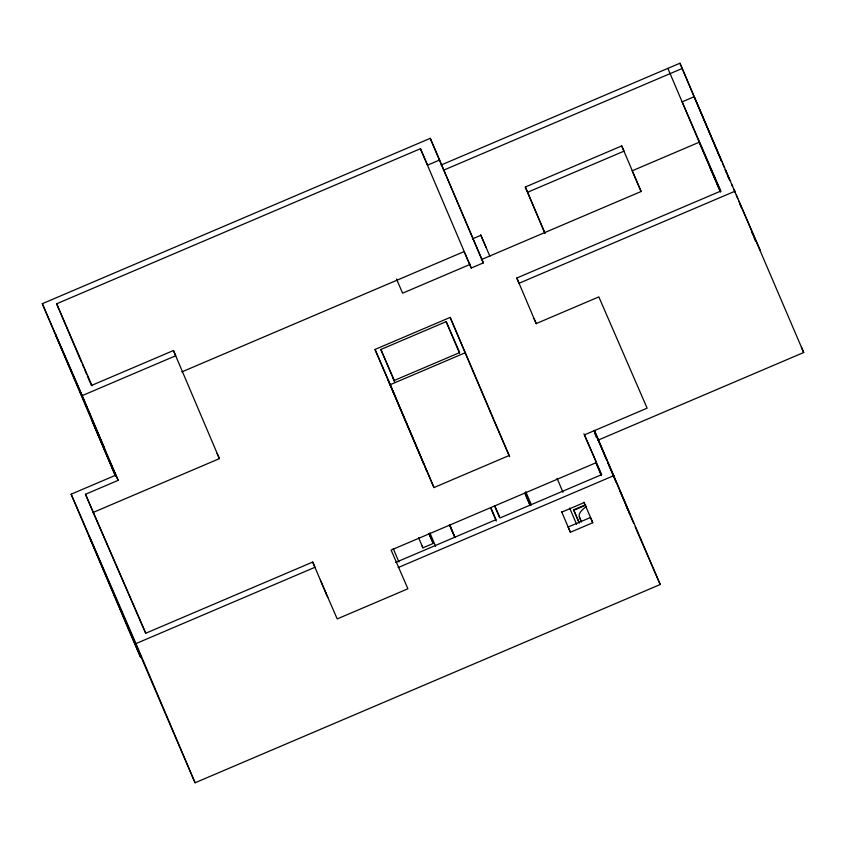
<?xml version="1.0" encoding="UTF-8"?>
<svg xmlns="http://www.w3.org/2000/svg" width="846" height="846" viewBox="0 0 846 846"><rect width="100%" height="100%" fill="white"/><g stroke="black" fill="none" stroke-linecap="round" stroke-linejoin="round"><path stroke-width="1.27" d="M115.257 475.579L42.3 303.703L430.254 138.332L483.33 262.884L471.254 268.034L464.116 251.59L181.784 371.933M81.311 361.877L56.65 303.777L420.441 148.706L427.579 165.15L439.666 160M441.062 165.044L679.951 63.217L711.349 137.052M443.346 170.3L682.236 68.463M525.303 187.029L621.725 145.924L623.999 151.148L527.566 192.254L525.303 187.029L545.036 233.528M92.003 385.247L173.451 350.53L175.714 355.754L82.189 395.621L42.3 303.703M472.438 238.889L480.898 235.283L486.038 247.392M470.482 264.238L402.622 293.16L396.478 279.021M481.311 259.616L641.12 191.503L632.142 170.818L699.261 142.202L720.707 191.619M536.269 323.775L516.8 278.027L720.845 191.048L682.14 101.858L694.217 96.708L803.7 352.507L597.636 440.343M735.195 191.122L519.063 283.251L516.8 278.027M493.853 420.293L509.133 455.518L433.966 487.56L375.011 349.451L450.178 317.409L509.652 456.724M380.848 349.483L446.18 321.639L459.621 352.602L394.289 380.446L380.848 349.483L394.574 381.631M594.516 430.751L660.208 584.512L195.066 782.783L89.221 536.248L140.605 657.289L130.231 633.39L71.138 494.191L115.891 475.124L118.154 480.348L85.488 494.265L93.716 513.638M375.011 349.451L390.292 384.676L465.469 352.634M173.451 350.53L219.389 458.638L93.197 512.422L145.639 633.242M71.138 494.191L135.984 643.584L314.966 567.285L312.703 562.061L145.798 633.21L85.488 494.265M422.165 546.104L422.915 547.838L433.205 543.449L429.102 533.773M395.674 562.431L496.031 519.656L490.796 507.6M398.138 567.571L613.963 475.568M561.829 512.094L584.205 502.556M579.277 523.166L573.63 509.852L585.559 504.766M573.8 510.244L585.728 505.157M592.771 522.722L590.497 517.498L568.121 527.037L570.394 532.261L592.771 522.722L583.952 502.08M722.664 163.669L724.239 167.286M725.286 169.697L726.851 173.314M727.898 175.725L729.992 180.547M731.557 184.164L732.604 186.575M733.651 188.986L735.227 192.602M736.263 195.014L737.839 198.62M738.886 201.031L760.332 250.448M801.437 347.283L803.7 352.507M667.875 68.367L720.327 191.831M709.54 166.408L720.528 191.725M594.209 430.318L629.678 513.585L619.452 490.024M626.294 506.352L627.859 509.958M628.895 512.369L633.601 523.188M635.166 526.794L660.208 584.512M533.921 318.371L536.195 323.595L598.841 296.893L647.127 408.163L584.48 434.865L596.493 462.529L391.106 550.08L407.899 588.784L337.205 618.923L320.401 580.219M583.92 433.829L601.633 474.638L500.06 517.932L494.825 505.887M480.665 234.754L489.897 256.285M483.33 262.884L430.254 138.332M586.352 506.648A17.026 7.381 -23 0 0 579.394 517.022L581.498 521.866M573.63 509.852L579.013 522.246M393.03 377.993L394.511 381.398M394.997 395.96L388.113 380.097L423.042 462.402M428.996 533.763L433.205 543.449M325.541 592.327L326.45 594.41M217.115 453.414L219.389 458.638M56.65 303.777L92.087 385.787M89.877 381.842L91.442 385.448M116.272 476.393L109.155 459.991L115.86 475.801M711.856 138.268L721.617 161.258M725.223 169.739L726.756 173.367M727.782 175.788L729.326 179.415M739.605 203.622L741.149 207.259M751.417 231.466L752.961 235.093M753.987 237.515L755.531 241.152M679.951 63.217L721.754 161.681M726.904 173.832L728.459 177.48M621.725 145.924L640.993 191.196M527.566 192.254L544.771 232.787M594.41 431.333L606.741 460.383M607.756 462.55L609.279 466.146M609.31 466.442L611.827 472.131M611.88 472.491L614.365 478.117M614.45 478.54L615.994 482.167M594.907 433.797L596.451 437.435M596.24 462.825L601.326 474.786M595.552 461.916L601.295 475.568M579.394 517.022L581.35 521.633M420.441 148.706L471.254 268.034M557.07 478.318L562.992 492.309M569.675 508.044L576.602 524.309M561.575 511.608L570.394 532.261M525.747 491.663L531.404 504.977M525.07 493.038L530.199 505.136M450.178 317.409L493.334 419.087M524.922 493.451L530.061 505.559M446.18 321.639L459.537 353.11M494.635 506.003L499.267 516.895M490.606 507.727L496.264 521.041M390.292 384.676L433.966 487.56M449.892 525.08L455.106 537.58M449.765 525.345L454.905 537.443M422.789 462.022L423.814 464.443M425.252 467.785L426.796 471.412M449.406 524.668L454.535 536.776M429.937 532.969L435.584 546.283M418.559 537.622L422.915 547.838M393.242 548.61L398.9 561.924M312.703 562.061L327.814 597.551M82.284 363.97L83.881 367.925M84.822 369.924L86.451 373.974M87.35 375.888L89.528 381.239M82.189 395.621L118.154 480.348M115.532 475.41L92.351 421.287L115.585 476.012M135.984 643.584L195.066 782.783M81.565 394.532L55.529 334.551L103.836 446.984L81.565 394.532"/></g></svg>
